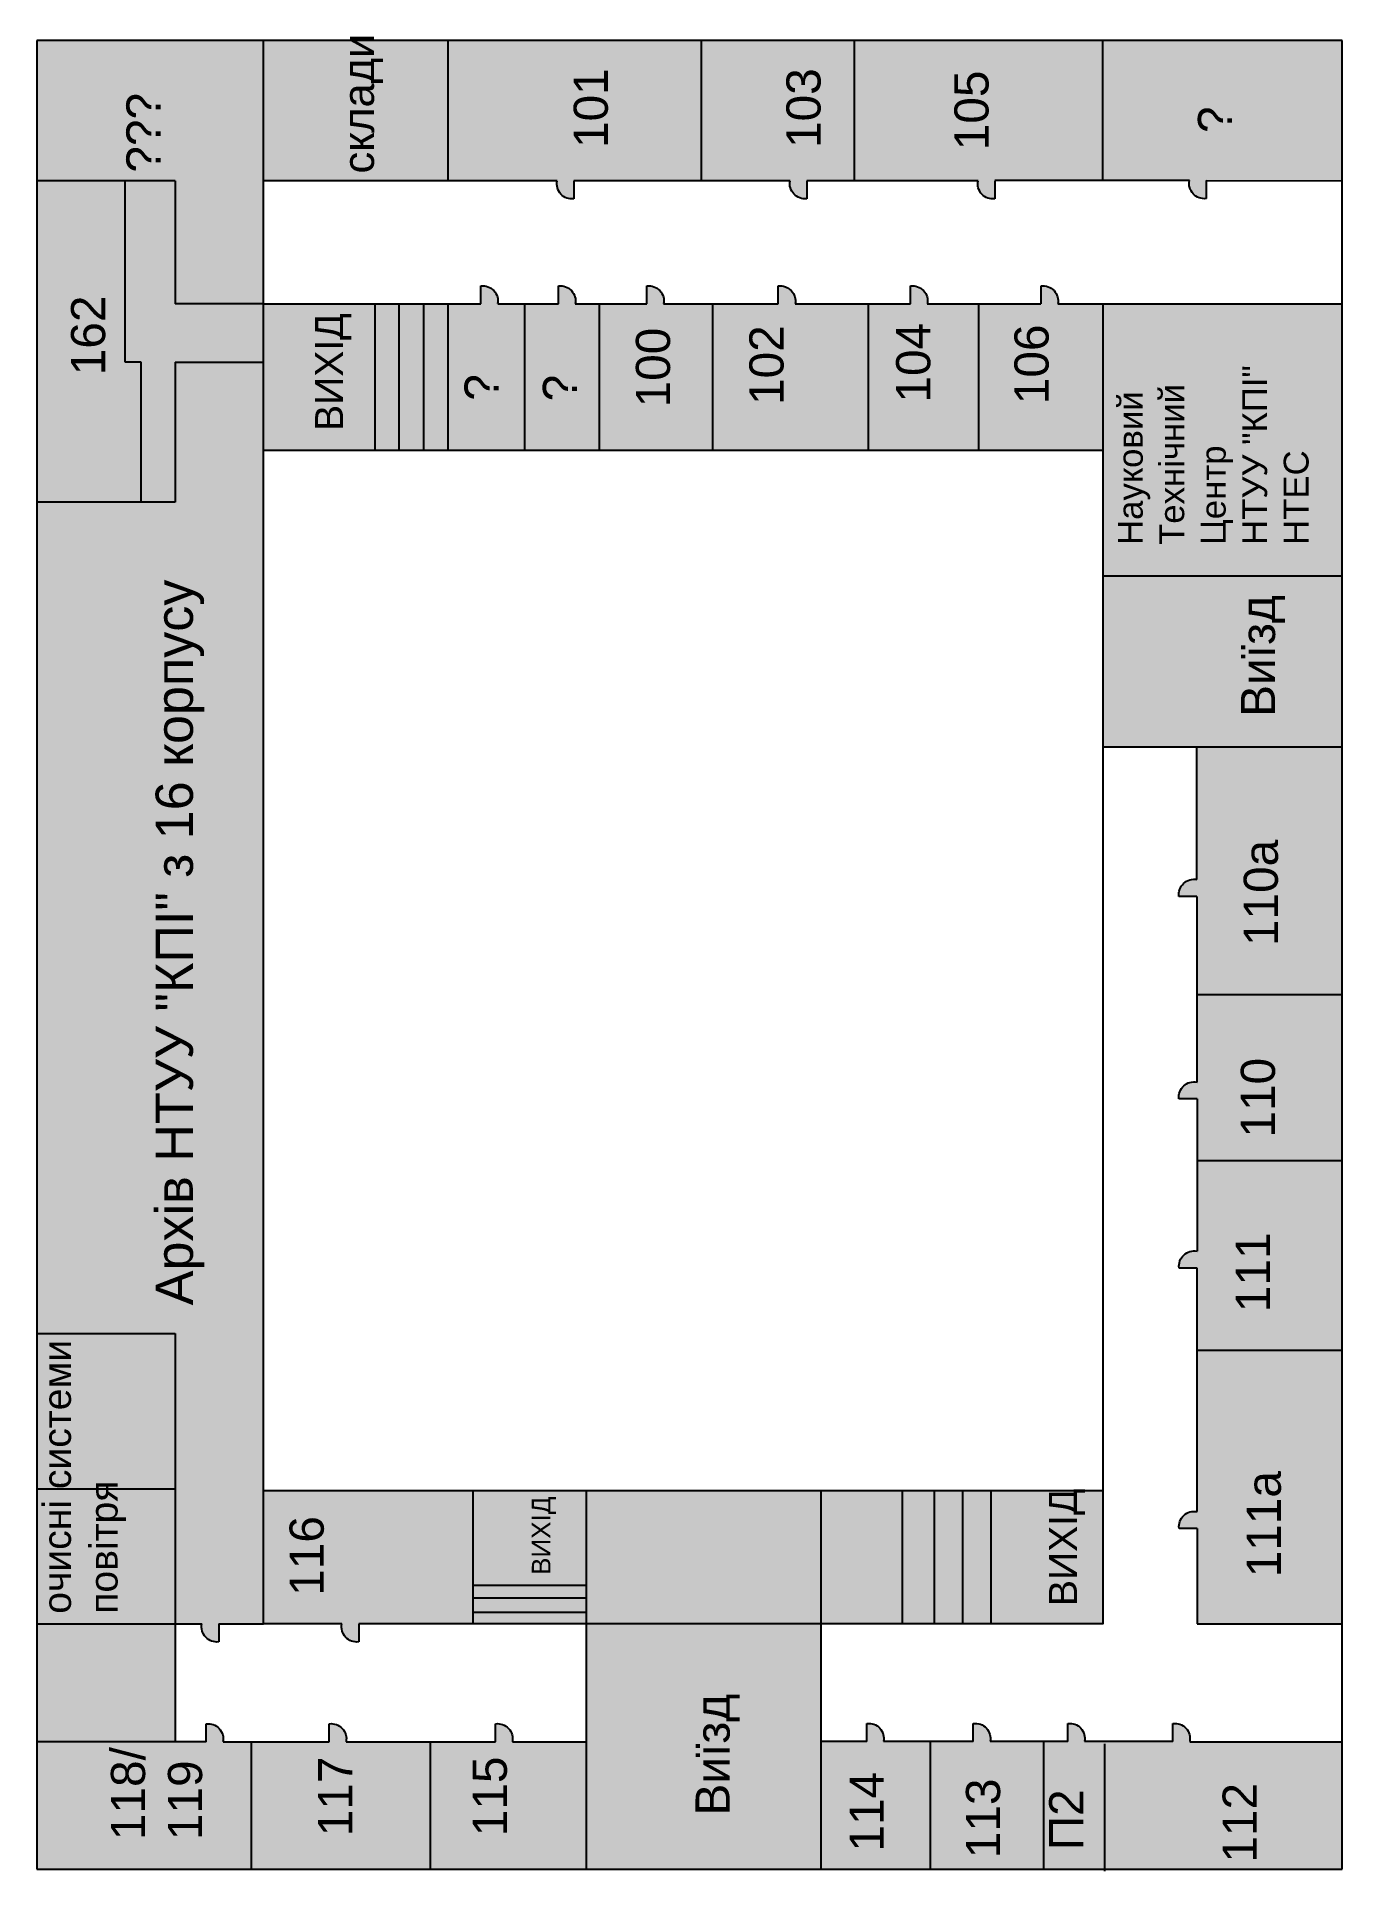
# Model space of a CAD drawing. Header units: millimetres. Extents: x -210 to 0, y -1 to 294.
import ezdxf

# ---------------------------------------------------------------- set-up
doc = ezdxf.new("R2010")
doc.units = ezdxf.units.MM
doc.styles.get("Standard").update_dxf_attribs({"font": 'arial.ttf'})

# ---------------------------------------------------------------- blocks, each defined once
blk = doc.blocks.new('блок')
blk.add_line((-187.73, 29.19), (-184.83, 29.19))
blk.add_arc((-187.26, 29.49), 2.45, 352.9894, 101.0837)

msp = doc.modelspace()

# ---------------------------------------------------------------- hatches: boundary and pattern name
h = msp.add_hatch(color=256)
h.set_gradient(color1=(255, 252, 213), color2=(255, 249, 158), centered=1, one_color=1, tint=0.81, name='HEMISPHERICAL')
h.paths.add_polyline_path([(-187.73, 39.01), (-210, 39.01), (-210, 20.06), (-187.73, 20.06)])
h.paths.add_polyline_path([(-187.73, 60.7), (-210, 60.7), (-210, 39.01), (-187.73, 39.01)])
h.paths.add_polyline_path([(-187.73, 85.68), (-210, 85.68), (-210, 60.7), (-187.73, 60.7)], flags=17)
h.paths.add_polyline_path([(-175.51, 20.05), (-180.03, 20.05, 0.510044), (-182.74, 22.95), (-182.74, 20.05), (-187.73, 20.06), (-210, 20.06), (-210, -0.41), (-175.51, -0.41)])
h.paths.add_polyline_path([(-146.73, 20.06), (-160.24, 20.06, 0.510044), (-162.94, 22.96), (-162.94, 20.06), (-175.51, 20.05), (-175.51, -0.41), (-146.73, -0.41)])
h.paths.add_polyline_path([(-121.6, 20.06), (-133.49, 20.06, 0.510044), (-136.19, 22.96), (-136.19, 20.06), (-146.73, 20.06), (-146.73, -0.41), (-121.6, -0.41)])
h.paths.add_polyline_path([(-66.27, 20.09), (-73.78, 20.09, 0.510044), (-76.49, 23), (-76.49, 20.09), (-83.89, 20.09), (-83.89, -0.41), (-66.27, -0.41)])
h.paths.add_polyline_path([(-48.04, 20.1), (-56.64, 20.09, 0.510044), (-59.35, 23), (-59.35, 20.09), (-66.27, 20.09), (-66.27, -0.41), (-48.04, -0.41)])
h.paths.add_polyline_path([(0, 20.06), (-24.55, 20.06, 0.51428), (-27.25, 23), (-27.25, 20.1), (-41.46, 20.1, 0.510044), (-44.16, 23), (-44.16, 20.1), (-48.04, 20.1), (-48.04, -0.41), (0, -0.41)])
h.paths.add_polyline_path([(0, 82.95), (-23.36, 82.95), (-23.36, 57.06, 0.510044), (-26.26, 54.36), (-23.36, 54.36), (-23.36, 39), (0, 39)])
h.paths.add_polyline_path([(0, 113.43), (-23.37, 113.43), (-23.37, 98.93, 0.508185), (-26.26, 96.22), (-23.35, 96.22), (-23.36, 82.95), (0, 82.95)])
h.paths.add_polyline_path([(0, 140.18), (-23.37, 140.18), (-23.37, 126.12, 0.510044), (-26.27, 123.41), (-23.37, 123.41), (-23.37, 113.43), (0, 113.43)])
h.paths.add_polyline_path([(0, 180.03), (-23.42, 180.03), (-23.38, 158.67, 0.510044), (-26.29, 155.97), (-23.37, 155.97), (-23.37, 140.18), (0, 140.18)])
h.paths.add_polyline_path([(-38.52, 251.23), (-45.76, 251.23, 0.507671), (-48.47, 254.12), (-48.47, 251.21), (-58.47, 251.21), (-58.47, 227.63), (-38.52, 227.63)])
h.paths.add_polyline_path([(-58.47, 251.21), (-66.75, 251.21, 0.510044), (-69.45, 254.12), (-69.45, 251.21), (-76.21, 251.21), (-76.21, 227.63), (-58.47, 227.63)])
h.paths.add_polyline_path([(-76.21, 251.21), (-88.02, 251.22, 0.510044), (-90.72, 254.12), (-90.72, 251.22), (-101.23, 251.21), (-101.23, 227.63), (-76.21, 227.63)])
h.paths.add_polyline_path([(-101.23, 251.21), (-109.16, 251.21, 0.510044), (-111.86, 254.12), (-111.86, 251.21), (-119.47, 251.21), (-119.47, 227.63), (-101.23, 227.63)])
h.paths.add_polyline_path([(-119.47, 251.21), (-123.38, 251.21, 0.510044), (-126.09, 254.12), (-126.09, 251.21), (-131.49, 251.21), (-131.49, 227.63), (-119.47, 227.63)])
h.paths.add_polyline_path([(-131.49, 251.21), (-135.85, 251.21, 0.510044), (-138.56, 254.11), (-138.56, 251.23), (-143.8, 251.23), (-143.8, 227.63), (-131.49, 227.63)])
h.paths.add_polyline_path([(-103.07, 293.59), (-143.8, 293.59), (-143.8, 271.02), (-126.29, 271.01, 0.510044), (-123.58, 268.11), (-123.58, 271.03), (-103.07, 271.03)])
h.paths.add_polyline_path([(-78.46, 293.59), (-103.07, 293.59), (-103.07, 271.03), (-88.82, 271.03, 0.510044), (-86.12, 268.13), (-86.12, 271.02), (-78.46, 271.02)])
h.paths.add_polyline_path([(-38.52, 293.59), (-78.46, 293.59), (-78.46, 271.02), (-58.59, 271.02, 0.510044), (-55.88, 268.11), (-55.88, 271.05), (-38.52, 271.05)])
h.paths.add_polyline_path([(0, 293.59), (-38.52, 293.59), (-38.52, 271.05), (-24.59, 271.05, 0.510044), (-21.89, 268.15), (-21.89, 271.05), (0, 271.03)])
h.paths.add_polyline_path([(-143.8, 293.59), (-173.51, 293.59), (-173.51, 271.03), (-143.8, 271.02)])
h.paths.add_polyline_path([(-173.51, 293.59), (-210, 293.59), (-210, 271.03), (-187.73, 271.03), (-187.73, 251.23), (-173.51, 251.23)])
h.paths.add_polyline_path([(-195.77, 271.03), (-210, 271.03), (-210, 219.37), (-193.22, 219.37), (-193.22, 241.86), (-195.77, 241.86)])
h.paths.add_polyline_path([(-173.51, 241.86), (-187.73, 241.86), (-187.73, 219.37), (-210, 219.37), (-210, 85.68), (-187.73, 85.68), (-187.73, 60.7), (-187.73, 39.01), (-183.42, 39.01, 0.510044), (-180.72, 36.11), (-180.72, 39.03), (-173.51, 39.01)])
h = msp.add_hatch(color=256)
h.set_gradient(color1=(255, 252, 213), color2=(255, 249, 158), one_color=1, tint=0.81, name='HEMISPHERICAL')
h.paths.add_polyline_path([(-173.51, 293.59), (-210, 293.59), (-210, 271.03), (-187.73, 271.03), (-187.73, 251.23), (-173.51, 251.23)])
h.paths.add_polyline_path([(-143.8, 293.59), (-173.51, 293.59), (-173.51, 271.03), (-143.8, 271.02)])
h.paths.add_polyline_path([(-103.07, 293.59), (-143.8, 293.59), (-143.8, 271.02), (-126.29, 271.01, 0.510044), (-123.58, 268.11), (-123.58, 271.03), (-103.07, 271.03)])
h.paths.add_polyline_path([(-78.46, 293.59), (-103.07, 293.59), (-103.07, 271.03), (-88.82, 271.03, 0.510044), (-86.12, 268.13), (-86.12, 271.02), (-78.46, 271.02)])
h.paths.add_polyline_path([(-38.52, 293.59), (-78.46, 293.59), (-78.46, 271.02), (-58.59, 271.02, 0.510044), (-55.88, 268.11), (-55.88, 271.05), (-38.52, 271.05)])
h.paths.add_polyline_path([(0, 293.59), (-38.52, 293.59), (-38.52, 271.05), (-24.59, 271.05, 0.510044), (-21.89, 268.15), (-21.89, 271.05), (0, 271.03)])
h.paths.add_polyline_path([(-38.52, 251.23), (-45.76, 251.23, 0.507671), (-48.47, 254.12), (-48.47, 251.21), (-58.47, 251.21), (-58.47, 227.63), (-38.52, 227.63)])
h.paths.add_polyline_path([(-58.47, 251.21), (-66.75, 251.21, 0.510044), (-69.45, 254.12), (-69.45, 251.21), (-76.21, 251.21), (-76.21, 227.63), (-58.47, 227.63)])
h.paths.add_polyline_path([(-76.21, 251.21), (-88.02, 251.22, 0.510044), (-90.72, 254.12), (-90.72, 251.22), (-101.23, 251.21), (-101.23, 227.63), (-76.21, 227.63)])
h.paths.add_polyline_path([(-101.23, 251.21), (-109.16, 251.21, 0.510044), (-111.86, 254.12), (-111.86, 251.21), (-119.47, 251.21), (-119.47, 227.63), (-101.23, 227.63)])
h.paths.add_polyline_path([(-119.47, 251.21), (-123.38, 251.21, 0.510044), (-126.09, 254.12), (-126.09, 251.21), (-131.49, 251.21), (-131.49, 227.63), (-119.47, 227.63)])
h.paths.add_polyline_path([(-131.49, 251.21), (-135.85, 251.21, 0.510044), (-138.56, 254.11), (-138.56, 251.23), (-143.8, 251.23), (-143.8, 227.63), (-131.49, 227.63)])
h.paths.add_polyline_path([(-193.22, 241.86), (-195.77, 241.86), (-195.77, 271.03), (-210, 271.03), (-210, 219.37), (-193.22, 219.37)])
h.paths.add_polyline_path([(-173.51, 241.86), (-187.73, 241.86), (-187.73, 219.37), (-210, 219.37), (-210, 85.68), (-187.73, 85.68), (-187.73, 39.01), (-183.42, 39.01, 0.510044), (-180.72, 36.11), (-180.72, 39.03), (-173.51, 39.01)])
h.paths.add_polyline_path([(-173.51, 251.23), (-187.73, 251.23), (-187.73, 271.03), (-195.77, 271.03), (-195.77, 241.86), (-193.22, 241.86), (-193.22, 219.37), (-187.73, 219.37), (-187.73, 241.86), (-173.51, 241.86)])
h.paths.add_polyline_path([(-187.73, 85.68), (-210, 85.68), (-210, 60.7), (-187.73, 60.7)], flags=17)
h.paths.add_polyline_path([(-187.73, 60.7), (-210, 60.7), (-210, 39.01), (-187.73, 39.01)])
h.paths.add_polyline_path([(-187.73, 39.01), (-210, 39.01), (-210, 20.06), (-187.73, 20.06)])
h.paths.add_polyline_path([(-175.51, 20.05), (-180.03, 20.05, 0.510044), (-182.74, 22.95), (-182.74, 20.05), (-187.73, 20.06), (-210, 20.06), (-210, -0.41), (-175.51, -0.41)])
h.paths.add_polyline_path([(-146.73, 20.06), (-160.24, 20.06, 0.510044), (-162.94, 22.96), (-162.94, 20.06), (-175.51, 20.05), (-175.51, -0.41), (-146.73, -0.41)])
h.paths.add_polyline_path([(-121.6, 20.06), (-133.49, 20.06, 0.510044), (-136.19, 22.96), (-136.19, 20.06), (-146.73, 20.06), (-146.73, -0.41), (-121.6, -0.41)])
h.paths.add_polyline_path([(-139.85, 60.48), (-173.51, 60.48), (-173.51, 39.01), (-160.91, 39.01, 0.510044), (-158.2, 36.11), (-158.2, 39.01), (-139.85, 39.01)])
h.paths.add_polyline_path([(-66.27, 20.09), (-73.78, 20.09, 0.510044), (-76.49, 23), (-76.49, 20.09), (-83.89, 20.09), (-83.89, -0.41), (-66.27, -0.41)])
h.paths.add_polyline_path([(-48.04, 20.1), (-56.64, 20.09, 0.510044), (-59.35, 23), (-59.35, 20.09), (-66.27, 20.09), (-66.27, -0.41), (-48.04, -0.41)])
h.paths.add_polyline_path([(-38.26, 20.1), (-41.46, 20.1, 0.510044), (-44.16, 23), (-44.16, 20.1), (-48.04, 20.1), (-48.04, -0.41), (-38.26, -0.41)])
h.paths.add_polyline_path([(0, 20.06), (-24.55, 20.06, 0.51428), (-27.25, 23), (-27.25, 20.1), (-38.26, 20.1), (-38.26, -0.41), (0, -0.41)])
h.paths.add_polyline_path([(0, 82.95), (-23.36, 82.95), (-23.36, 57.06, 0.510044), (-26.26, 54.36), (-23.36, 54.36), (-23.36, 39), (0, 39)])
h.paths.add_polyline_path([(0, 113.43), (-23.37, 113.43), (-23.37, 98.93, 0.508185), (-26.26, 96.22), (-23.35, 96.22), (-23.36, 82.95), (0, 82.95)])
h.paths.add_polyline_path([(0, 140.18), (-23.37, 140.18), (-23.37, 126.12, 0.510044), (-26.27, 123.41), (-23.37, 123.41), (-23.37, 113.43), (0, 113.43)])
h.paths.add_polyline_path([(0, 180.03), (-23.42, 180.03), (-23.38, 158.67, 0.510044), (-26.29, 155.97), (-23.37, 155.97), (-23.37, 140.18), (0, 140.18)])
h.paths.add_polyline_path([(0, 207.52), (-38.52, 207.52), (-38.52, 180.03), (0, 180.03)])
h.paths.add_polyline_path([(0, 251.23), (-38.52, 251.23), (-38.52, 227.63), (-38.52, 207.52), (0, 207.52)])
h = msp.add_hatch(color=256)
h.set_gradient(color1=(133, 177, 95), color2=(195, 216, 176), one_color=1, tint=0.77, name='INVHEMISPHERICAL')
h.paths.add_polyline_path([(-155.54, 251.23), (-173.51, 251.23), (-173.51, 227.63), (-155.54, 227.63)])
h.paths.add_polyline_path([(-155.54, 227.63), (-151.7, 227.63), (-151.7, 251.23), (-155.54, 251.23)])
h.paths.add_polyline_path([(-151.7, 227.63), (-147.75, 227.63), (-147.75, 251.23), (-151.7, 251.23)])
h.paths.add_polyline_path([(-143.8, 251.23), (-147.75, 251.23), (-147.75, 227.63), (-143.8, 227.63)])
h.paths.add_polyline_path([(-38.52, 207.52), (-38.52, 180.03), (0, 180.03), (0, 207.52)])
h = msp.add_hatch(color=256)
h.set_gradient(color1=(133, 177, 95), color2=(195, 216, 176), one_color=1, tint=0.77, name='INVHEMISPHERICAL')
h.paths.add_polyline_path([(-121.6, 60.48), (-139.85, 60.48), (-139.85, 45.24), (-121.6, 45.24)])
h.paths.add_polyline_path([(-121.6, 60.48), (-121.6, 39.01), (-83.89, 39.01), (-83.89, 60.48)])
h.paths.add_polyline_path([(-121.6, 43.18), (-121.6, 45.24), (-139.85, 45.24), (-139.85, 43.18)])
h.paths.add_polyline_path([(-139.85, 43.18), (-139.85, 40.88), (-121.6, 40.88), (-121.6, 43.18)])
h.paths.add_polyline_path([(-121.6, 39.01), (-121.6, 40.88), (-139.85, 40.88), (-139.85, 39.01)])
h.paths.add_polyline_path([(-121.6, 39.01), (-121.6, -0.41), (-83.89, -0.41), (-83.89, 39.01)])
h.paths.add_polyline_path([(-83.89, 39.01), (-70.82, 39.01), (-70.82, 60.48), (-83.89, 60.48)])
h.paths.add_polyline_path([(-65.65, 60.48), (-70.82, 60.48), (-70.82, 39.01), (-65.65, 39.01)])
h.paths.add_polyline_path([(-65.65, 39.01), (-61.09, 39.01), (-61.09, 60.48), (-65.65, 60.48)])
h.paths.add_polyline_path([(-61.09, 39.01), (-56.49, 39.01), (-56.49, 60.48), (-61.09, 60.48)])
h.paths.add_polyline_path([(-38.52, 39.01), (-38.52, 60.48), (-56.49, 60.48), (-56.49, 39.01)])

# ---------------------------------------------------------------- linework, layer by layer
for p, q in [((0, 293.59), (-210, 293.59)), ((-210, 293.59), (-210, -0.41)), ((-173.51, 251.23), (-173.51, 293.59)), ((-143.8, 271.03), (-143.8, 293.59)), ((-103.07, 271.03), (-103.07, 293.59)), ((-78.46, 271.03), (-78.46, 293.59)), ((-38.52, 271.03), (-38.52, 293.59)), ((0, -0.41), (0, 293.59)), ((-187.73, 271.03), (-210, 271.03)), ((-195.77, 241.86), (-195.77, 271.03)), ((-187.73, 271.03), (-187.73, 251.23)), ((-126.29, 271.01), (-173.51, 271.03)), ((-88.82, 271.03), (-123.58, 271.03)), ((-58.59, 271.02), (-86.12, 271.02)), ((-24.59, 271.05), (-55.88, 271.05)), ((-21.89, 271.05), (0, 271.03)), ((-173.51, 251.23), (-187.73, 251.23)), ((-155.54, 227.63), (-155.54, 251.23)), ((-151.7, 227.63), (-151.7, 251.23)), ((-147.75, 227.63), (-147.75, 251.23)), ((-143.8, 227.63), (-143.8, 251.23)), ((-135.85, 251.21), (-126.09, 251.21)), ((-131.49, 227.63), (-131.49, 251.23)), ((-123.38, 251.21), (-111.86, 251.21)), ((-119.47, 227.63), (-119.47, 251.23)), ((-109.16, 251.21), (-90.72, 251.22)), ((-101.23, 227.63), (-101.23, 251.23)), ((-88.02, 251.22), (-69.45, 251.21)), ((-76.21, 227.63), (-76.21, 251.23)), ((-66.75, 251.21), (-48.47, 251.21)), ((-58.47, 227.63), (-58.47, 251.23)), ((-38.52, 251.23), (0, 251.23)), ((-193.22, 241.86), (-195.77, 241.86)), ((-193.22, 219.37), (-193.22, 241.86)), ((-187.73, 241.86), (-173.5, 241.86)), ((-187.73, 241.86), (-187.73, 219.37)), ((-38.52, 227.63), (-173.51, 227.63)), ((-187.73, 219.37), (-210, 219.37)), ((-38.52, 207.52), (0, 207.52)), ((-38.52, 180.03), (0, 180.03)), ((-23.38, 158.67), (-23.42, 180.03)), ((-23.37, 126.12), (-23.37, 155.97)), ((-23.36, 140.18), (0, 140.18)), ((-23.37, 123.41), (-23.37, 98.93)), ((0, 113.43), (-23.36, 113.43)), ((-23.36, 57.06), (-23.35, 96.22)), ((-210, 85.68), (-187.73, 85.68)), ((-187.73, 85.68), (-187.73, 39.01)), ((0, 82.95), (-23.36, 82.95)), ((-210, 60.7), (-187.73, 60.7)), ((-173.51, 60.48), (-38.52, 60.48)), ((-139.85, 60.48), (-139.85, 39.01)), ((-121.6, 60.48), (-121.6, -0.41)), ((-83.89, 60.48), (-83.89, -0.41)), ((-70.82, 60.48), (-70.82, 39.01)), ((-65.65, 60.48), (-65.65, 39.01)), ((-61.09, 60.48), (-61.09, 39.01)), ((-56.49, 39.01), (-56.49, 60.48)), ((-23.36, 54.36), (-23.36, 39)), ((-139.85, 45.24), (-121.6, 45.24)), ((-139.85, 43.18), (-121.6, 43.18)), ((-210, 39.01), (-183.42, 39.01)), ((-187.73, 39.01), (-187.73, 20.06)), ((-180.72, 39.03), (-173.51, 39.01)), ((-139.85, 40.88), (-121.6, 40.88)), ((-23.36, 39), (0, 39)), ((-187.73, 20.06), (-210, 20.06)), ((-182.74, 20.05), (-187.73, 20.06)), ((-180.03, 20.05), (-162.94, 20.06)), ((-175.51, 20.06), (-175.51, -0.41)), ((-160.24, 20.06), (-136.19, 20.06)), ((-146.73, 20.06), (-146.73, -0.41)), ((-133.49, 20.06), (-121.6, 20.06)), ((-76.49, 20.09), (-83.89, 20.09)), ((-59.35, 20.09), (-73.78, 20.09)), ((-66.27, 20.06), (-66.27, -0.41)), ((-44.16, 20.1), (-56.64, 20.09)), ((-48.04, 20.06), (-48.04, -0.41)), ((-27.25, 20.1), (-41.46, 20.1)), ((-38.26, 19.71), (-38.26, -0.76)), ((-24.55, 20.06), (0, 20.06)), ((-210, -0.41), (0, -0.41)), ((-210, -0.41), (0, -0.41)), ((-210, -0.41), (0, -0.41)), ((-23.36, -0.41), (0, -0.41))]:
    msp.add_line(p, q)
for points in [[(-160.91, 39.01), (-173.51, 39.01), (-173.51, 251.23), (-138.56, 251.23)], [(-45.76, 251.23), (-38.52, 251.23), (-38.52, 39.01), (-158.2, 39.01)]]:
    msp.add_lwpolyline(points)

# ---------------------------------------------------------------- block references
at = {"xscale": -1}
for p, rotation in [((-94.4, 83.28), 90), ((-56.93, 83.3), 90), ((-26.7, 83.28), 90), ((7.3, 83.32), 90), ((-167.75, 438.94), 270), ((-155.27, 438.94), 270), ((-141.05, 438.94), 270), ((-119.91, 438.95), 270), ((-98.64, 438.94), 270), ((-77.65, 438.95), 270), ((-151.53, -148.72), 90), ((-129.02, -148.72), 90), ((-211.93, 207.78), 270), ((-192.13, 207.79), 270), ((-165.38, 207.79), 270), ((-105.68, 207.83), 270), ((-88.54, 207.83), 270), ((-73.35, 207.83), 270), ((-56.44, 207.83), 270)]:
    msp.add_blockref('блок', p, dxfattribs=dict(at, rotation=rotation))
for p in [(-211.11, 126.78), (-211.1, 94.22), (-211.09, 67.03), (-211.09, 25.17)]:
    msp.add_blockref('блок', p, dxfattribs=at)

# ---------------------------------------------------------------- texts
at = {"attachment_point": 1, "rotation": 90}
for s, width, heights, insert, char_height in [('склади', 23.791, [0], (-160.74, 272.18), 5), ('101', 23.791, [0], (-123.63, 276.29), 5.5), ('103', 23.791, [0], (-89.42, 276.29), 5.5), ('105', 23.791, [0], (-62.4, 275.92), 5.5), ('???', 23.791, [0], (-195.58, 272.32), 5.5), ('?', 23.791, [0], (-23.23, 278.7), 5.5), ('162', 23.791, [0], (-204.48, 239.75), 5.5), ('ВИХІД', 35.6216, [0], (-165.22, 230.8), 4.5), ('104', 13.7006, [0], (-71.77, 235.36), 5.5), ('100', 13.7006, [0], (-113.63, 234.58), 5.5), ('102', 13.7006, [0], (-95.37, 234.97), 5.5), ('106', 13.7006, [0], (-52.74, 235.1), 5.5), ('?', 23.791, [0], (-141.19, 235.66), 5.5), ('?', 23.791, [0], (-128.59, 235.56), 5.5), ('Науковий\\PТехнічний\\PЦентр\\PНТУУ "КПІ" НТЕС', 35.9117, [0], (-36.1, 212.47), 4), ('Архів НТУУ "КПІ" з 16 корпусу', 119.5923, [0], (-190.87, 90.23), 6), ('Виїзд', 30.6858, [0], (-16.32, 184.84), 5.5), ('110а', 23.791, [0], (-15.86, 147.98), 5.5), ('110', 21.9587, [0], (-16.33, 117.19), 5.5), ('111', 30.4796, [0], (-17.13, 89.12), 5.5), ('очисні системи повітря', 63.1834, [0], (-208.99, 40.64), 4.5), ('111а', 242.4644, [7.68], (-15.39, 46.49), 5.5), ('ВИХІД', 35.6216, [0], (-130.36, 46.88), 3), ('ВИХІД', 35.6216, [0], (-47.18, 41.88), 4.5), ('116', 13.7006, [0], (-169.33, 43.53), 5.5), ('Виїзд', 30.6858, [0], (-104.04, 8.21), 5.5), ('118/\\P119', 23.791, [0], (-198.06, 4.25), 5.5), ('117', 23.791, [0], (-164.73, 4.86), 5.5), ('115', 23.791, [0], (-139.87, 4.87), 5.5), ('114', 23.791, [0], (-79.26, 2.4), 5.5), ('113', 23.791, [0], (-60.54, 1.34), 5.5), ('П2', 23.791, [0], (-47.16, 2.62), 5.5), ('112', 23.791, [0], (-19.26, 0.62), 5.5)]:
    msp.add_mtext_dynamic_manual_height_columns(s, width=width, gutter_width=12.5, heights=heights, dxfattribs=dict(at, insert=insert, char_height=char_height))

doc.saveas('drawing.dxf')
